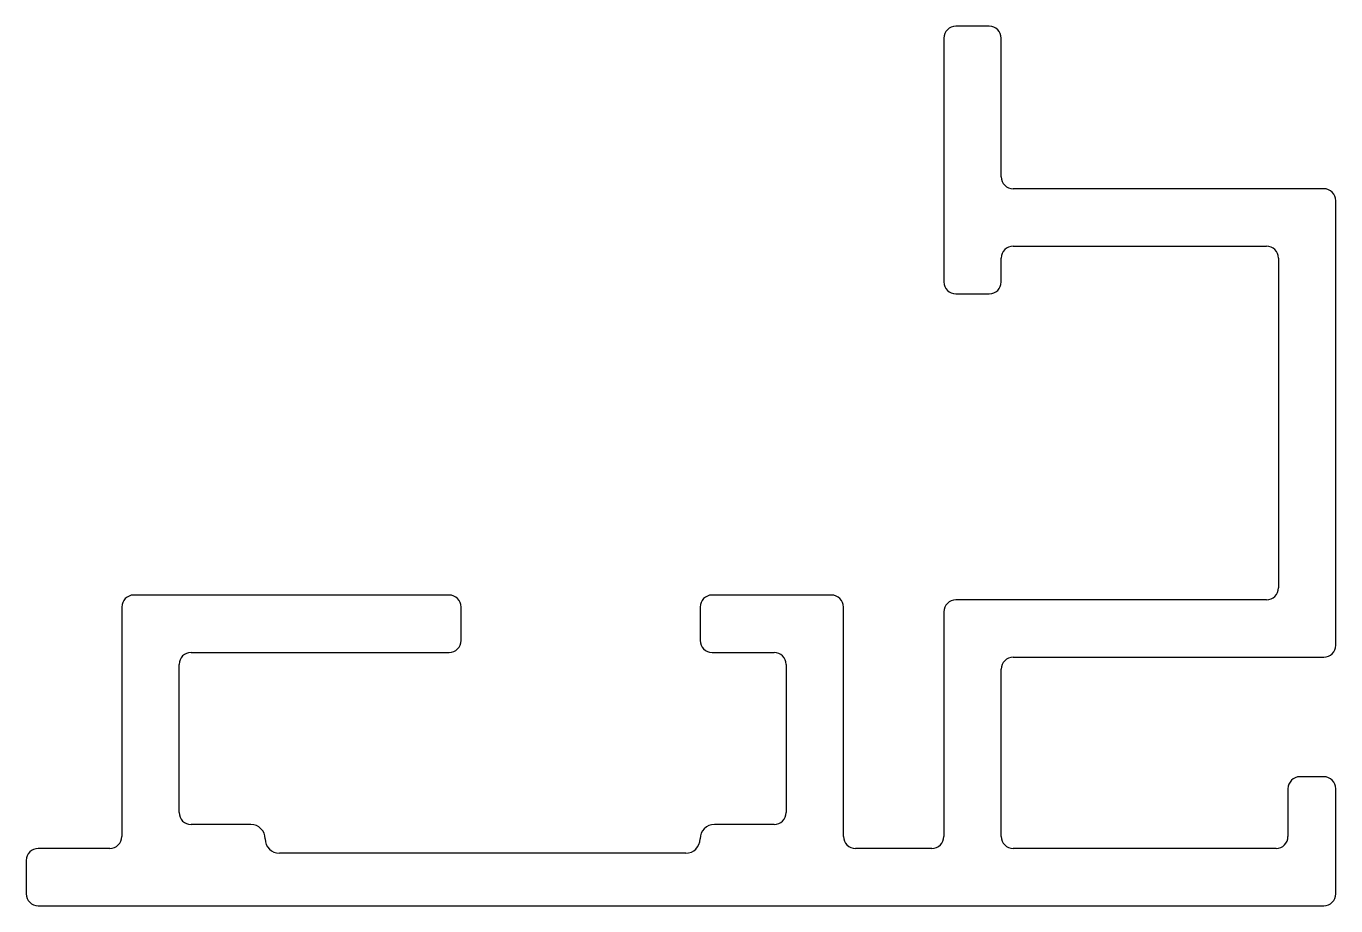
# Model space of a CAD drawing. Extents: x 389.8 to 417.2, y 436.8 to 455.2.
import ezdxf

# ---------------------------------------------------------------- set-up
doc = ezdxf.new("R2010")
doc.units = 0
doc.layers.get('0').update_dxf_attribs({"linetype": 'CONTINUOUS'})

msp = doc.modelspace()

# ---------------------------------------------------------------- linework, layer by layer
for p, q in [((409.99, 455.201), (409.29, 455.201)), ((409.04, 454.951), (409.04, 449.851)), ((410.24, 452.051), (410.24, 454.951)), ((416.99, 451.801), (410.49, 451.801)), ((417.24, 442.251), (417.24, 451.551)), ((410.49, 450.601), (415.79, 450.601)), ((410.24, 449.851), (410.24, 450.351)), ((416.04, 450.351), (416.04, 443.451)), ((409.29, 449.601), (409.99, 449.601)), ((398.69, 443.301), (392.09, 443.301)), ((406.69, 443.301), (404.19, 443.301)), ((415.79, 443.201), (409.29, 443.201)), ((391.84, 443.051), (391.84, 438.251)), ((398.94, 442.351), (398.94, 443.051)), ((403.94, 443.051), (403.94, 442.351)), ((406.94, 438.251), (406.94, 443.051)), ((409.04, 442.951), (409.04, 438.251)), ((393.29, 442.101), (398.69, 442.101)), ((404.19, 442.101), (405.49, 442.101)), ((410.49, 442.001), (416.99, 442.001)), ((393.04, 438.751), (393.04, 441.851)), ((405.74, 441.851), (405.74, 438.751)), ((410.24, 438.251), (410.24, 441.751)), ((416.99, 439.501), (416.49, 439.501)), ((416.24, 439.251), (416.24, 438.251)), ((417.24, 437.051), (417.24, 439.251)), ((394.54, 438.501), (393.29, 438.501)), ((405.49, 438.501), (404.24, 438.501)), ((391.59, 438.001), (390.09, 438.001)), ((403.64, 437.901), (395.14, 437.901)), ((408.79, 438.001), (407.19, 438.001)), ((415.99, 438.001), (410.49, 438.001)), ((389.84, 437.751), (389.84, 437.051)), ((390.09, 436.801), (416.99, 436.801))]:
    msp.add_line(p, q)
for centre, radius, start, end in [((409.29, 454.951), 0.25, 90, 180), ((409.99, 454.951), 0.25, 0, 90), ((410.49, 452.051), 0.25, 180, 270), ((416.99, 451.551), 0.25, 0, 90), ((410.49, 450.351), 0.25, 90, 180), ((415.79, 450.351), 0.25, 0, 90), ((409.29, 449.851), 0.25, 180, 270), ((409.99, 449.851), 0.25, 270, 0), ((415.79, 443.451), 0.25, 270, 0), ((392.09, 443.051), 0.25, 90, 180), ((398.69, 443.051), 0.25, 0, 90), ((404.19, 443.051), 0.25, 90, 180), ((406.69, 443.051), 0.25, 0, 90), ((409.29, 442.951), 0.25, 90, 180), ((398.69, 442.351), 0.25, 270, 0), ((404.19, 442.351), 0.25, 180, 270), ((416.99, 442.251), 0.25, 270, 0), ((393.29, 441.851), 0.25, 90, 180), ((405.49, 441.851), 0.25, 0, 90), ((410.49, 441.751), 0.25, 90, 180), ((416.49, 439.251), 0.25, 90, 180), ((416.99, 439.251), 0.25, 0, 90), ((393.29, 438.751), 0.25, 180, 270), ((405.49, 438.751), 0.25, 270, 0), ((394.54, 438.201), 0.3, 0, 90), ((404.24, 438.201), 0.3, 90, 180), ((391.59, 438.251), 0.25, 270, 0), ((395.14, 438.201), 0.3, 180, 270), ((403.64, 438.201), 0.3, 270, 0), ((407.19, 438.251), 0.25, 180, 270), ((408.79, 438.251), 0.25, 270, 0), ((410.49, 438.251), 0.25, 180, 270), ((415.99, 438.251), 0.25, 270, 0), ((390.09, 437.751), 0.25, 90, 180), ((390.09, 437.051), 0.25, 180, 270), ((416.99, 437.051), 0.25, 270, 0)]:
    msp.add_arc(centre, radius, start, end)

doc.saveas('drawing.dxf')
